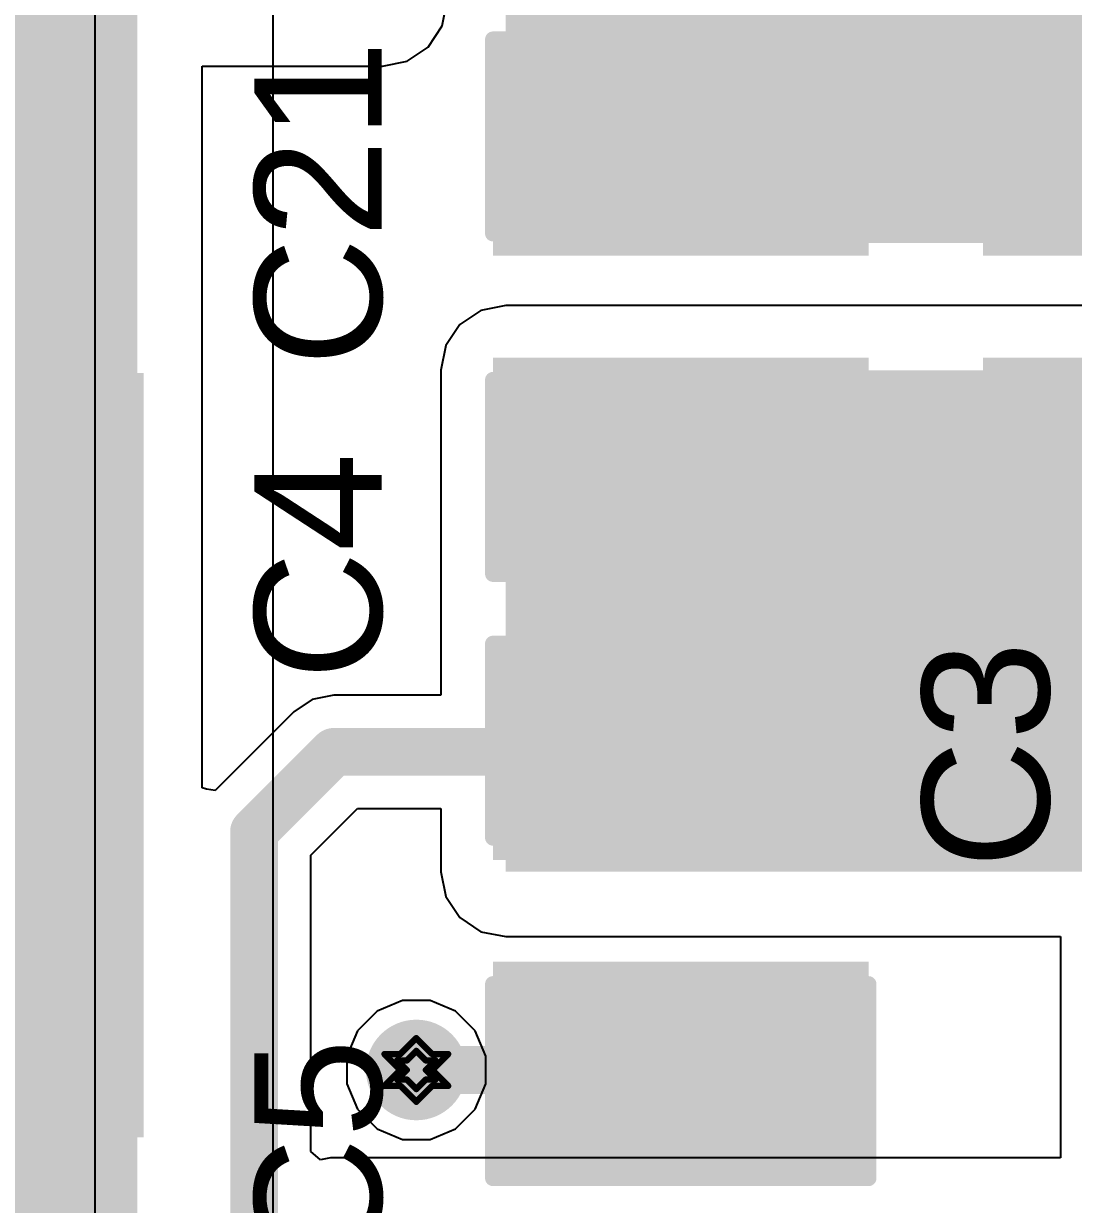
# Model space of a CAD drawing. Header units: inches. Extents: x -5 to 5328, y -4 to 5281.
# Drawn here: x 73.25 to 81.63, y 47.18 to 56.6 of the extents above; entities that cross this region are included whole.
import ezdxf

# ---------------------------------------------------------------- set-up
doc = ezdxf.new("R2010")
doc.units = ezdxf.units.IN
for name, color, linetype in [('Bottom Layer', 5, 'Continuous'), ('Bottom Solder', 6, 'Continuous'), ('Drill Drawing', 1, 'Continuous'), ('Layer 1', 16, 'Continuous'), ('Layer 2', 76, 'Continuous'), ('Top Layer', 1, 'Continuous'), ('Top Overlay', 2, 'Continuous'), ('Top Paste', 8, 'Continuous'), ('Top Solder', 216, 'Continuous'), ('Via Holes', 16, 'Continuous')]:
    doc.layers.add(name, color=color, linetype=linetype)
doc.styles.add('Arial', font='', dxfattribs={"height": 0.2})
doc.styles.get('Arial').set_extended_font_data('Arial')

# ---------------------------------------------------------------- blocks, each defined once
blk = doc.blocks.new('MWSA1206S_6R8MT_119')
at = {"layer": 'Top Layer'}
blk.add_hatch(color=1, dxfattribs=at).paths.add_polyline_path([(-7.5, 3), (-4.5, 3), (-4.5, -3), (-7.5, -3)])
at = {"layer": 'Top Paste'}
blk.add_hatch(color=8, dxfattribs=at).paths.add_polyline_path([(-7.5, 3), (-4.5, 3), (-4.5, -3), (-7.5, -3)])
at = {"layer": 'Top Solder'}
blk.add_hatch(color=216, dxfattribs=at).paths.add_polyline_path([(-7.5508, 3.0508), (-4.4492, 3.0508), (-4.4492, -3.0508), (-7.5508, -3.0508)])
at = {"layer": 'Top Overlay'}
for points in [[(-6.71, 6.25, 0.254, 0.254, 0), (-6.71, 3.2311, 0.254, 0.254, 0)], [(-6.71, -3.2311, 0.254, 0.254, 0), (-6.71, -6.33, 0.254, 0.254, 0)]]:
    blk.add_lwpolyline(points, format="xyseb", dxfattribs=at)
for points in [[(-6.7735, 3.2311, 0.127, 0.127, 1), (-6.6465, 3.2311, 0.127, 0.127, 1)], [(-6.7735, -3.2311, 0.127, 0.127, 1), (-6.6465, -3.2311, 0.127, 0.127, 1)]]:
    blk.add_lwpolyline(points, format="xyseb", close=True, dxfattribs=at)
blk = doc.blocks.new('C___1210_205')
at = {"layer": 'Top Layer'}
for points in [[(-2.032, 1.397), (-0.508, 1.397), (-0.508, -1.397), (-2.032, -1.397)], [(0.508, 1.397), (2.032, 1.397), (2.032, -1.397), (0.508, -1.397)]]:
    blk.add_hatch(color=1, dxfattribs=at).paths.add_polyline_path(points)
at = {"layer": 'Top Paste'}
for points in [[(-2.032, 1.397), (-0.508, 1.397), (-0.508, -1.397), (-2.032, -1.397)], [(0.508, 1.397), (2.032, 1.397), (2.032, -1.397), (0.508, -1.397)]]:
    blk.add_hatch(color=8, dxfattribs=at).paths.add_polyline_path(points)
at = {"layer": 'Top Solder'}
for points in [[(-2.1336, 1.4986), (-0.4064, 1.4986), (-0.4064, -1.4986), (-2.1336, -1.4986)], [(0.4064, 1.4986), (2.1336, 1.4986), (2.1336, -1.4986), (0.4064, -1.4986)]]:
    blk.add_hatch(color=216, dxfattribs=at).paths.add_polyline_path(points)
at = {"layer": 'Top Overlay'}
for points in [[(-2.1336, 1.4986, 0.127, 0.127, 0), (-0.5842, 1.4986, 0.127, 0.127, 0)], [(-2.1336, 1.4986, 0.127, 0.127, 0), (-2.1336, -1.4986, 0.127, 0.127, 0)], [(0.5842, 1.4986, 0.127, 0.127, 0), (2.1336, 1.4986, 0.127, 0.127, 0)], [(2.1336, 1.4986, 0.127, 0.127, 0), (2.1336, -1.4986, 0.127, 0.127, 0)], [(-2.1336, -1.4986, 0.127, 0.127, 0), (-0.5842, -1.4986, 0.127, 0.127, 0)], [(0.5842, -1.4986, 0.127, 0.127, 0), (2.1336, -1.4986, 0.127, 0.127, 0)]]:
    blk.add_lwpolyline(points, format="xyseb", dxfattribs=at)
for points in [[(-2.1654, 1.4986, 0.0635, 0.0635, 1), (-2.1019, 1.4986, 0.0635, 0.0635, 1)], [(-2.1654, 1.4986, 0.0635, 0.0635, 1), (-2.1019, 1.4986, 0.0635, 0.0635, 1)], [(-0.616, 1.4986, 0.0635, 0.0635, 1), (-0.5525, 1.4986, 0.0635, 0.0635, 1)], [(0.5525, 1.4986, 0.0635, 0.0635, 1), (0.616, 1.4986, 0.0635, 0.0635, 1)], [(2.1018, 1.4986, 0.0635, 0.0635, 1), (2.1653, 1.4986, 0.0635, 0.0635, 1)], [(2.1018, 1.4986, 0.0635, 0.0635, 1), (2.1653, 1.4986, 0.0635, 0.0635, 1)], [(-2.1654, -1.4986, 0.0635, 0.0635, 1), (-2.1019, -1.4986, 0.0635, 0.0635, 1)], [(-2.1654, -1.4986, 0.0635, 0.0635, 1), (-2.1019, -1.4986, 0.0635, 0.0635, 1)], [(-0.616, -1.4986, 0.0635, 0.0635, 1), (-0.5525, -1.4986, 0.0635, 0.0635, 1)], [(0.5525, -1.4986, 0.0635, 0.0635, 1), (0.616, -1.4986, 0.0635, 0.0635, 1)], [(2.1018, -1.4986, 0.0635, 0.0635, 1), (2.1653, -1.4986, 0.0635, 0.0635, 1)], [(2.1018, -1.4986, 0.0635, 0.0635, 1), (2.1653, -1.4986, 0.0635, 0.0635, 1)]]:
    blk.add_lwpolyline(points, format="xyseb", close=True, dxfattribs=at)
blk = doc.blocks.new('C___1210_206')
at = {"layer": 'Top Layer'}
for points in [[(-2.032, 1.397), (-0.508, 1.397), (-0.508, -1.397), (-2.032, -1.397)], [(0.508, 1.397), (2.032, 1.397), (2.032, -1.397), (0.508, -1.397)]]:
    blk.add_hatch(color=1, dxfattribs=at).paths.add_polyline_path(points)
at = {"layer": 'Top Paste'}
for points in [[(-2.032, 1.397), (-0.508, 1.397), (-0.508, -1.397), (-2.032, -1.397)], [(0.508, 1.397), (2.032, 1.397), (2.032, -1.397), (0.508, -1.397)]]:
    blk.add_hatch(color=8, dxfattribs=at).paths.add_polyline_path(points)
at = {"layer": 'Top Solder'}
for points in [[(-2.1336, 1.4986), (-0.4064, 1.4986), (-0.4064, -1.4986), (-2.1336, -1.4986)], [(0.4064, 1.4986), (2.1336, 1.4986), (2.1336, -1.4986), (0.4064, -1.4986)]]:
    blk.add_hatch(color=216, dxfattribs=at).paths.add_polyline_path(points)
at = {"layer": 'Top Overlay'}
for points in [[(-2.1336, 1.4986, 0.127, 0.127, 0), (-0.5842, 1.4986, 0.127, 0.127, 0)], [(-2.1336, -1.4986, 0.127, 0.127, 0), (-2.1336, 1.4986, 0.127, 0.127, 0)], [(2.1336, 1.4986, 0.127, 0.127, 0), (0.5842, 1.4986, 0.127, 0.127, 0)], [(2.1336, -1.4986, 0.127, 0.127, 0), (2.1336, 1.4986, 0.127, 0.127, 0)], [(-2.1336, -1.4986, 0.127, 0.127, 0), (-0.5842, -1.4986, 0.127, 0.127, 0)], [(2.1336, -1.4986, 0.127, 0.127, 0), (0.5842, -1.4986, 0.127, 0.127, 0)]]:
    blk.add_lwpolyline(points, format="xyseb", dxfattribs=at)
for points in [[(-2.1654, 1.4986, 0.0635, 0.0635, 1), (-2.1019, 1.4986, 0.0635, 0.0635, 1)], [(-2.1654, 1.4986, 0.0635, 0.0635, 1), (-2.1019, 1.4986, 0.0635, 0.0635, 1)], [(-0.616, 1.4986, 0.0635, 0.0635, 1), (-0.5525, 1.4986, 0.0635, 0.0635, 1)], [(0.5525, 1.4986, 0.0635, 0.0635, 1), (0.616, 1.4986, 0.0635, 0.0635, 1)], [(2.1019, 1.4986, 0.0635, 0.0635, 1), (2.1654, 1.4986, 0.0635, 0.0635, 1)], [(2.1019, 1.4986, 0.0635, 0.0635, 1), (2.1654, 1.4986, 0.0635, 0.0635, 1)], [(-2.1654, -1.4986, 0.0635, 0.0635, 1), (-2.1019, -1.4986, 0.0635, 0.0635, 1)], [(-2.1654, -1.4986, 0.0635, 0.0635, 1), (-2.1019, -1.4986, 0.0635, 0.0635, 1)], [(-0.616, -1.4986, 0.0635, 0.0635, 1), (-0.5525, -1.4986, 0.0635, 0.0635, 1)], [(0.5525, -1.4986, 0.0635, 0.0635, 1), (0.616, -1.4986, 0.0635, 0.0635, 1)], [(2.1019, -1.4986, 0.0635, 0.0635, 1), (2.1654, -1.4986, 0.0635, 0.0635, 1)], [(2.1019, -1.4986, 0.0635, 0.0635, 1), (2.1654, -1.4986, 0.0635, 0.0635, 1)]]:
    blk.add_lwpolyline(points, format="xyseb", close=True, dxfattribs=at)
blk = doc.blocks.new('C___1210_207')
at = {"layer": 'Top Layer'}
for points in [[(-2.032, 1.397), (-0.508, 1.397), (-0.508, -1.397), (-2.032, -1.397)], [(0.508, 1.397), (2.032, 1.397), (2.032, -1.397), (0.508, -1.397)]]:
    blk.add_hatch(color=1, dxfattribs=at).paths.add_polyline_path(points)
at = {"layer": 'Top Paste'}
for points in [[(-2.032, 1.397), (-0.508, 1.397), (-0.508, -1.397), (-2.032, -1.397)], [(0.508, 1.397), (2.032, 1.397), (2.032, -1.397), (0.508, -1.397)]]:
    blk.add_hatch(color=8, dxfattribs=at).paths.add_polyline_path(points)
at = {"layer": 'Top Solder'}
for points in [[(-2.1336, 1.4986), (-0.4064, 1.4986), (-0.4064, -1.4986), (-2.1336, -1.4986)], [(0.4064, 1.4986), (2.1336, 1.4986), (2.1336, -1.4986), (0.4064, -1.4986)]]:
    blk.add_hatch(color=216, dxfattribs=at).paths.add_polyline_path(points)
at = {"layer": 'Top Overlay'}
for points in [[(-0.5842, 1.4986, 0.127, 0.127, 0), (-2.1336, 1.4986, 0.127, 0.127, 0)], [(-2.1336, -1.4986, 0.127, 0.127, 0), (-2.1336, 1.4986, 0.127, 0.127, 0)], [(2.1336, 1.4986, 0.127, 0.127, 0), (0.5842, 1.4986, 0.127, 0.127, 0)], [(2.1336, -1.4986, 0.127, 0.127, 0), (2.1336, 1.4986, 0.127, 0.127, 0)], [(-0.5842, -1.4986, 0.127, 0.127, 0), (-2.1336, -1.4986, 0.127, 0.127, 0)], [(2.1336, -1.4986, 0.127, 0.127, 0), (0.5842, -1.4986, 0.127, 0.127, 0)]]:
    blk.add_lwpolyline(points, format="xyseb", dxfattribs=at)
for points in [[(-2.1654, 1.4986, 0.0635, 0.0635, 1), (-2.1019, 1.4986, 0.0635, 0.0635, 1)], [(-2.1654, 1.4986, 0.0635, 0.0635, 1), (-2.1019, 1.4986, 0.0635, 0.0635, 1)], [(-0.616, 1.4986, 0.0635, 0.0635, 1), (-0.5525, 1.4986, 0.0635, 0.0635, 1)], [(0.5525, 1.4986, 0.0635, 0.0635, 1), (0.616, 1.4986, 0.0635, 0.0635, 1)], [(2.1019, 1.4986, 0.0635, 0.0635, 1), (2.1654, 1.4986, 0.0635, 0.0635, 1)], [(2.1019, 1.4986, 0.0635, 0.0635, 1), (2.1654, 1.4986, 0.0635, 0.0635, 1)], [(-2.1654, -1.4986, 0.0635, 0.0635, 1), (-2.1019, -1.4986, 0.0635, 0.0635, 1)], [(-2.1654, -1.4986, 0.0635, 0.0635, 1), (-2.1019, -1.4986, 0.0635, 0.0635, 1)], [(-0.616, -1.4986, 0.0635, 0.0635, 1), (-0.5525, -1.4986, 0.0635, 0.0635, 1)], [(0.5525, -1.4986, 0.0635, 0.0635, 1), (0.616, -1.4986, 0.0635, 0.0635, 1)], [(2.1019, -1.4986, 0.0635, 0.0635, 1), (2.1654, -1.4986, 0.0635, 0.0635, 1)], [(2.1019, -1.4986, 0.0635, 0.0635, 1), (2.1654, -1.4986, 0.0635, 0.0635, 1)]]:
    blk.add_lwpolyline(points, format="xyseb", close=True, dxfattribs=at)

msp = doc.modelspace()

# ---------------------------------------------------------------- hatches: boundary and pattern name
at = {"layer": 'Bottom Layer'}
h = msp.add_hatch(color=5, dxfattribs=at)
edge = h.paths.add_edge_path()
edge.add_arc((76.3853, 48.2503), 0.3, 0, 360)
at = {"layer": 'Bottom Solder'}
h = msp.add_hatch(color=6, dxfattribs=at)
edge = h.paths.add_edge_path()
edge.add_arc((76.3853, 48.2503), 0.4016, 0, 360)
at = {"layer": 'Layer 1'}
h = msp.add_hatch(color=16, dxfattribs=at)
edge = h.paths.add_edge_path()
edge.add_arc((76.3853, 48.2503), 0.3, 0, 360)
at = {"layer": 'Layer 2'}
h = msp.add_hatch(color=76, dxfattribs=at)
edge = h.paths.add_edge_path()
edge.add_arc((76.3853, 48.2503), 0.3, 0, 360)
at = {"layer": 'Top Layer'}
for points in [[(77.0992, 54.8522), (88.6535, 54.8522), (88.6535, 58.9691), (77.0992, 58.9691)], [(70.2893, 44.2378), (74.1591, 44.2378), (74.1591, 57.5456), (70.2893, 57.5456)], [(77.0992, 49.8327), (99.1682, 49.8327), (99.1682, 53.8362), (77.0992, 53.8362)]]:
    msp.add_hatch(color=1, dxfattribs=at).paths.add_polyline_path(points)
h = msp.add_hatch(color=1, dxfattribs=at)
edge = h.paths.add_edge_path()
edge.add_arc((76.3853, 48.2503), 0.3, 0, 360)
at = {"layer": 'Top Solder'}
h = msp.add_hatch(color=216, dxfattribs=at)
edge = h.paths.add_edge_path()
edge.add_arc((76.3853, 48.2503), 0.4016, 0, 360)
at = {"layer": 'Via Holes'}
h = msp.add_hatch(color=7, dxfattribs=at)
edge = h.paths.add_edge_path()
edge.add_arc((76.3853, 48.2503), 0.15, 0, 360)

# ---------------------------------------------------------------- linework, layer by layer
at = {"layer": 'Bottom Layer'}
for p, q in [((76.2751, 48.8043), (76.0715, 48.72)), ((76.4955, 48.8043), (76.2751, 48.8043)), ((76.6991, 48.72), (76.4955, 48.8043)), ((76.0715, 48.72), (75.9156, 48.5641)), ((76.8549, 48.5641), (76.6991, 48.72)), ((75.9156, 48.5641), (75.8313, 48.3605)), ((76.9393, 48.3605), (76.8549, 48.5641)), ((75.8313, 48.3605), (75.8313, 48.1401)), ((76.9393, 48.1401), (76.9393, 48.3605)), ((75.8313, 48.1401), (75.9156, 47.9365)), ((76.8549, 47.9365), (76.9393, 48.1401)), ((75.9156, 47.9365), (76.0715, 47.7807)), ((76.6991, 47.7807), (76.8549, 47.9365)), ((76.0715, 47.7807), (76.2751, 47.6963)), ((76.4955, 47.6963), (76.6991, 47.7807)), ((76.2751, 47.6963), (76.4955, 47.6963))]:
    msp.add_line(p, q, dxfattribs=at)
at = {"layer": 'Drill Drawing'}
for points in [[(76.2583, 48.3773, 0.0508, 0.0508, 0), (76.3853, 48.5043, 0.0508, 0.0508, 0)], [(76.3853, 48.5043, 0.0508, 0.0508, 0), (76.5123, 48.3773, 0.0508, 0.0508, 0)], [(76.1313, 48.3773, 0.0508, 0.0508, 0), (76.2583, 48.2503, 0.0508, 0.0508, 0)], [(76.1313, 48.3773, 0.0508, 0.0508, 0), (76.2583, 48.3773, 0.0508, 0.0508, 0)], [(76.3091, 48.3265, 0.0508, 0.0508, 0), (76.3853, 48.4027, 0.0508, 0.0508, 0)], [(76.3853, 48.4027, 0.0508, 0.0508, 0), (76.4615, 48.3265, 0.0508, 0.0508, 0)], [(76.5123, 48.3773, 0.0508, 0.0508, 0), (76.6393, 48.3773, 0.0508, 0.0508, 0)], [(76.5123, 48.2503, 0.0508, 0.0508, 0), (76.6393, 48.3773, 0.0508, 0.0508, 0)], [(76.1313, 48.1233, 0.0508, 0.0508, 0), (76.2583, 48.2503, 0.0508, 0.0508, 0)], [(76.2329, 48.3265, 0.0508, 0.0508, 0), (76.3091, 48.2503, 0.0508, 0.0508, 0)], [(76.2329, 48.3265, 0.0508, 0.0508, 0), (76.3091, 48.3265, 0.0508, 0.0508, 0)], [(76.2329, 48.1741, 0.0508, 0.0508, 0), (76.3091, 48.2503, 0.0508, 0.0508, 0)], [(76.4615, 48.3265, 0.0508, 0.0508, 0), (76.5377, 48.3265, 0.0508, 0.0508, 0)], [(76.4615, 48.2503, 0.0508, 0.0508, 0), (76.5377, 48.3265, 0.0508, 0.0508, 0)], [(76.4615, 48.2503, 0.0508, 0.0508, 0), (76.5377, 48.1741, 0.0508, 0.0508, 0)], [(76.5123, 48.2503, 0.0508, 0.0508, 0), (76.6393, 48.1233, 0.0508, 0.0508, 0)], [(76.2329, 48.1741, 0.0508, 0.0508, 0), (76.3091, 48.1741, 0.0508, 0.0508, 0)], [(76.3091, 48.1741, 0.0508, 0.0508, 0), (76.3853, 48.0979, 0.0508, 0.0508, 0)], [(76.3853, 48.0979, 0.0508, 0.0508, 0), (76.4615, 48.1741, 0.0508, 0.0508, 0)], [(76.4615, 48.1741, 0.0508, 0.0508, 0), (76.5377, 48.1741, 0.0508, 0.0508, 0)], [(76.1313, 48.1233, 0.0508, 0.0508, 0), (76.2583, 48.1233, 0.0508, 0.0508, 0)], [(76.2583, 48.1233, 0.0508, 0.0508, 0), (76.3853, 47.9963, 0.0508, 0.0508, 0)], [(76.3853, 47.9963, 0.0508, 0.0508, 0), (76.5123, 48.1233, 0.0508, 0.0508, 0)], [(76.5123, 48.1233, 0.0508, 0.0508, 0), (76.6393, 48.1233, 0.0508, 0.0508, 0)]]:
    msp.add_lwpolyline(points, format="xyseb", dxfattribs=at)
for points in [[(76.3726, 48.5043, 0.0254, 0.0254, 1), (76.398, 48.5043, 0.0254, 0.0254, 1)], [(76.3726, 48.5043, 0.0254, 0.0254, 1), (76.398, 48.5043, 0.0254, 0.0254, 1)], [(76.1186, 48.3773, 0.0254, 0.0254, 1), (76.144, 48.3773, 0.0254, 0.0254, 1)], [(76.1186, 48.3773, 0.0254, 0.0254, 1), (76.144, 48.3773, 0.0254, 0.0254, 1)], [(76.2456, 48.3773, 0.0254, 0.0254, 1), (76.271, 48.3773, 0.0254, 0.0254, 1)], [(76.2456, 48.3773, 0.0254, 0.0254, 1), (76.271, 48.3773, 0.0254, 0.0254, 1)], [(76.3726, 48.4027, 0.0254, 0.0254, 1), (76.398, 48.4027, 0.0254, 0.0254, 1)], [(76.3726, 48.4027, 0.0254, 0.0254, 1), (76.398, 48.4027, 0.0254, 0.0254, 1)], [(76.4996, 48.3773, 0.0254, 0.0254, 1), (76.525, 48.3773, 0.0254, 0.0254, 1)], [(76.4996, 48.3773, 0.0254, 0.0254, 1), (76.525, 48.3773, 0.0254, 0.0254, 1)], [(76.6266, 48.3773, 0.0254, 0.0254, 1), (76.652, 48.3773, 0.0254, 0.0254, 1)], [(76.6266, 48.3773, 0.0254, 0.0254, 1), (76.652, 48.3773, 0.0254, 0.0254, 1)], [(76.2202, 48.3265, 0.0254, 0.0254, 1), (76.2456, 48.3265, 0.0254, 0.0254, 1)], [(76.2202, 48.3265, 0.0254, 0.0254, 1), (76.2456, 48.3265, 0.0254, 0.0254, 1)], [(76.2456, 48.2503, 0.0254, 0.0254, 1), (76.271, 48.2503, 0.0254, 0.0254, 1)], [(76.2456, 48.2503, 0.0254, 0.0254, 1), (76.271, 48.2503, 0.0254, 0.0254, 1)], [(76.2964, 48.3265, 0.0254, 0.0254, 1), (76.3218, 48.3265, 0.0254, 0.0254, 1)], [(76.2964, 48.3265, 0.0254, 0.0254, 1), (76.3218, 48.3265, 0.0254, 0.0254, 1)], [(76.2964, 48.2503, 0.0254, 0.0254, 1), (76.3218, 48.2503, 0.0254, 0.0254, 1)], [(76.2964, 48.2503, 0.0254, 0.0254, 1), (76.3218, 48.2503, 0.0254, 0.0254, 1)], [(76.4488, 48.3265, 0.0254, 0.0254, 1), (76.4742, 48.3265, 0.0254, 0.0254, 1)], [(76.4488, 48.3265, 0.0254, 0.0254, 1), (76.4742, 48.3265, 0.0254, 0.0254, 1)], [(76.4488, 48.2503, 0.0254, 0.0254, 1), (76.4742, 48.2503, 0.0254, 0.0254, 1)], [(76.4488, 48.2503, 0.0254, 0.0254, 1), (76.4742, 48.2503, 0.0254, 0.0254, 1)], [(76.4996, 48.2503, 0.0254, 0.0254, 1), (76.525, 48.2503, 0.0254, 0.0254, 1)], [(76.4996, 48.2503, 0.0254, 0.0254, 1), (76.525, 48.2503, 0.0254, 0.0254, 1)], [(76.525, 48.3265, 0.0254, 0.0254, 1), (76.5504, 48.3265, 0.0254, 0.0254, 1)], [(76.525, 48.3265, 0.0254, 0.0254, 1), (76.5504, 48.3265, 0.0254, 0.0254, 1)], [(76.2202, 48.1741, 0.0254, 0.0254, 1), (76.2456, 48.1741, 0.0254, 0.0254, 1)], [(76.2202, 48.1741, 0.0254, 0.0254, 1), (76.2456, 48.1741, 0.0254, 0.0254, 1)], [(76.2964, 48.1741, 0.0254, 0.0254, 1), (76.3218, 48.1741, 0.0254, 0.0254, 1)], [(76.2964, 48.1741, 0.0254, 0.0254, 1), (76.3218, 48.1741, 0.0254, 0.0254, 1)], [(76.4488, 48.1741, 0.0254, 0.0254, 1), (76.4742, 48.1741, 0.0254, 0.0254, 1)], [(76.4488, 48.1741, 0.0254, 0.0254, 1), (76.4742, 48.1741, 0.0254, 0.0254, 1)], [(76.525, 48.1741, 0.0254, 0.0254, 1), (76.5504, 48.1741, 0.0254, 0.0254, 1)], [(76.525, 48.1741, 0.0254, 0.0254, 1), (76.5504, 48.1741, 0.0254, 0.0254, 1)], [(76.1186, 48.1233, 0.0254, 0.0254, 1), (76.144, 48.1233, 0.0254, 0.0254, 1)], [(76.1186, 48.1233, 0.0254, 0.0254, 1), (76.144, 48.1233, 0.0254, 0.0254, 1)], [(76.2456, 48.1233, 0.0254, 0.0254, 1), (76.271, 48.1233, 0.0254, 0.0254, 1)], [(76.2456, 48.1233, 0.0254, 0.0254, 1), (76.271, 48.1233, 0.0254, 0.0254, 1)], [(76.3726, 48.0979, 0.0254, 0.0254, 1), (76.398, 48.0979, 0.0254, 0.0254, 1)], [(76.3726, 48.0979, 0.0254, 0.0254, 1), (76.398, 48.0979, 0.0254, 0.0254, 1)], [(76.4996, 48.1233, 0.0254, 0.0254, 1), (76.525, 48.1233, 0.0254, 0.0254, 1)], [(76.4996, 48.1233, 0.0254, 0.0254, 1), (76.525, 48.1233, 0.0254, 0.0254, 1)], [(76.6266, 48.1233, 0.0254, 0.0254, 1), (76.652, 48.1233, 0.0254, 0.0254, 1)], [(76.6266, 48.1233, 0.0254, 0.0254, 1), (76.652, 48.1233, 0.0254, 0.0254, 1)], [(76.3726, 47.9963, 0.0254, 0.0254, 1), (76.398, 47.9963, 0.0254, 0.0254, 1)], [(76.3726, 47.9963, 0.0254, 0.0254, 1), (76.398, 47.9963, 0.0254, 0.0254, 1)]]:
    msp.add_lwpolyline(points, format="xyseb", close=True, dxfattribs=at)
at = {"layer": 'Layer 2'}
for p, q in [((75.2423, 40.4274), (75.2423, 105.1306)), ((73.8199, 64.8481), (73.8199, 39.0418)), ((76.2751, 48.8043), (76.0715, 48.72)), ((76.4955, 48.8043), (76.2751, 48.8043)), ((76.6991, 48.72), (76.4955, 48.8043)), ((76.0715, 48.72), (75.9156, 48.5641)), ((76.8549, 48.5641), (76.6991, 48.72)), ((75.9156, 48.5641), (75.8313, 48.3605)), ((76.9393, 48.3605), (76.8549, 48.5641)), ((75.8313, 48.3605), (75.8313, 48.1401)), ((76.9393, 48.1401), (76.9393, 48.3605)), ((75.8313, 48.1401), (75.9156, 47.9365)), ((76.8549, 47.9365), (76.9393, 48.1401)), ((75.9156, 47.9365), (76.0715, 47.7807)), ((76.6991, 47.7807), (76.8549, 47.9365)), ((76.0715, 47.7807), (76.2751, 47.6963)), ((76.4955, 47.6963), (76.6991, 47.7807)), ((76.2751, 47.6963), (76.4955, 47.6963))]:
    msp.add_line(p, q, dxfattribs=at)
at = {"layer": 'Top Layer'}
for p, q in [((76.5927, 56.5854), (76.6321, 56.7836)), ((76.4804, 56.4173), (76.5927, 56.5854)), ((76.3124, 56.3051), (76.4804, 56.4173)), ((76.1142, 56.2656), (76.3124, 56.3051)), ((74.6771, 50.5016), (74.6771, 56.2656)), ((74.6771, 56.2656), (76.1142, 56.2656)), ((76.901, 54.3147), (76.7329, 54.2024)), ((77.0992, 54.3541), (76.901, 54.3147)), ((89.3552, 54.3541), (77.0992, 54.3541)), ((76.7329, 54.2024), (76.6207, 54.0344)), ((76.6207, 54.0344), (76.5812, 53.8362)), ((76.5812, 53.8362), (76.5812, 51.2435)), ((75.5536, 51.209), (75.4066, 51.1108)), ((75.727, 51.2435), (75.5536, 51.209)), ((76.5812, 51.2435), (75.727, 51.2435)), ((75.4066, 51.1108), (74.7787, 50.4829)), ((75.4066, 51.1108), (75.4066, 51.1108)), ((74.7094, 50.4918), (74.6771, 50.5016)), ((74.7787, 50.4829), (74.7094, 50.4918)), ((75.5431, 49.9654), (75.9148, 50.3371)), ((75.9148, 50.3371), (76.5812, 50.3371)), ((76.5812, 50.3371), (76.5812, 49.8327)), ((75.5431, 47.5983), (75.5431, 49.9654)), ((76.5812, 49.8327), (76.6207, 49.6345)), ((76.6207, 49.6345), (76.7329, 49.4665)), ((76.7329, 49.4665), (76.901, 49.3542)), ((76.901, 49.3542), (77.0992, 49.3148)), ((77.0992, 49.3148), (81.5282, 49.3148)), ((81.5282, 49.3148), (81.5282, 47.5494)), ((75.6216, 47.5339), (75.5431, 47.5983)), ((75.6995, 47.5494), (75.6216, 47.5339)), ((81.5282, 47.5494), (75.6995, 47.5494))]:
    msp.add_line(p, q, dxfattribs=at)
for points in [[(75.0899, 50.1532, 0.381, 0.381, 0), (75.727, 50.7903, 0.381, 0.381, 0)], [(75.727, 50.7903, 0.381, 0.381, 0), (78.4962, 50.7903, 0.381, 0.381, 0)], [(75.0899, 42.4338, 0.381, 0.381, 0), (75.0899, 50.1532, 0.381, 0.381, 0)], [(76.3853, 48.2503, 0.381, 0.381, 0), (78.4962, 48.2503, 0.381, 0.381, 0)]]:
    msp.add_lwpolyline(points, format="xyseb", dxfattribs=at)
for points in [[(75.6318, 50.7903, 0.1905, 0.1905, 1), (75.8223, 50.7903, 0.1905, 0.1905, 1)], [(75.6318, 50.7903, 0.1905, 0.1905, 1), (75.8223, 50.7903, 0.1905, 0.1905, 1)], [(78.4009, 50.7903, 0.1905, 0.1905, 1), (78.5914, 50.7903, 0.1905, 0.1905, 1)], [(74.9946, 50.1532, 0.1905, 0.1905, 1), (75.1851, 50.1532, 0.1905, 0.1905, 1)], [(74.9946, 50.1532, 0.1905, 0.1905, 1), (75.1851, 50.1532, 0.1905, 0.1905, 1)], [(76.29, 48.2503, 0.1905, 0.1905, 1), (76.4805, 48.2503, 0.1905, 0.1905, 1)], [(78.4009, 48.2503, 0.1905, 0.1905, 1), (78.5914, 48.2503, 0.1905, 0.1905, 1)]]:
    msp.add_lwpolyline(points, format="xyseb", close=True, dxfattribs=at)

# ---------------------------------------------------------------- block references
for name, p, rotation in [('MWSA1206S_6R8MT_119', (66.6592, 50.7628), 180), ('C___1210_206', (78.4962, 54.3442), 270), ('C___1210_207', (82.4075, 54.3443), 270), ('C___1210_205', (78.4962, 49.5203), 90)]:
    msp.add_blockref(name, p, dxfattribs=dict(rotation=rotation))

# ---------------------------------------------------------------- texts
at = {"layer": 'Top Overlay', "style": 'Arial'}
for s, p in [('C21', (76.109, 53.8685)), ('C4', (76.109, 51.3642)), ('C3', (81.4374, 49.859)), ('C5', (76.109, 46.6852))]:
    msp.add_text(s, height=1.016, rotation=90, dxfattribs=at).set_placement(p)

doc.saveas('drawing.dxf')
